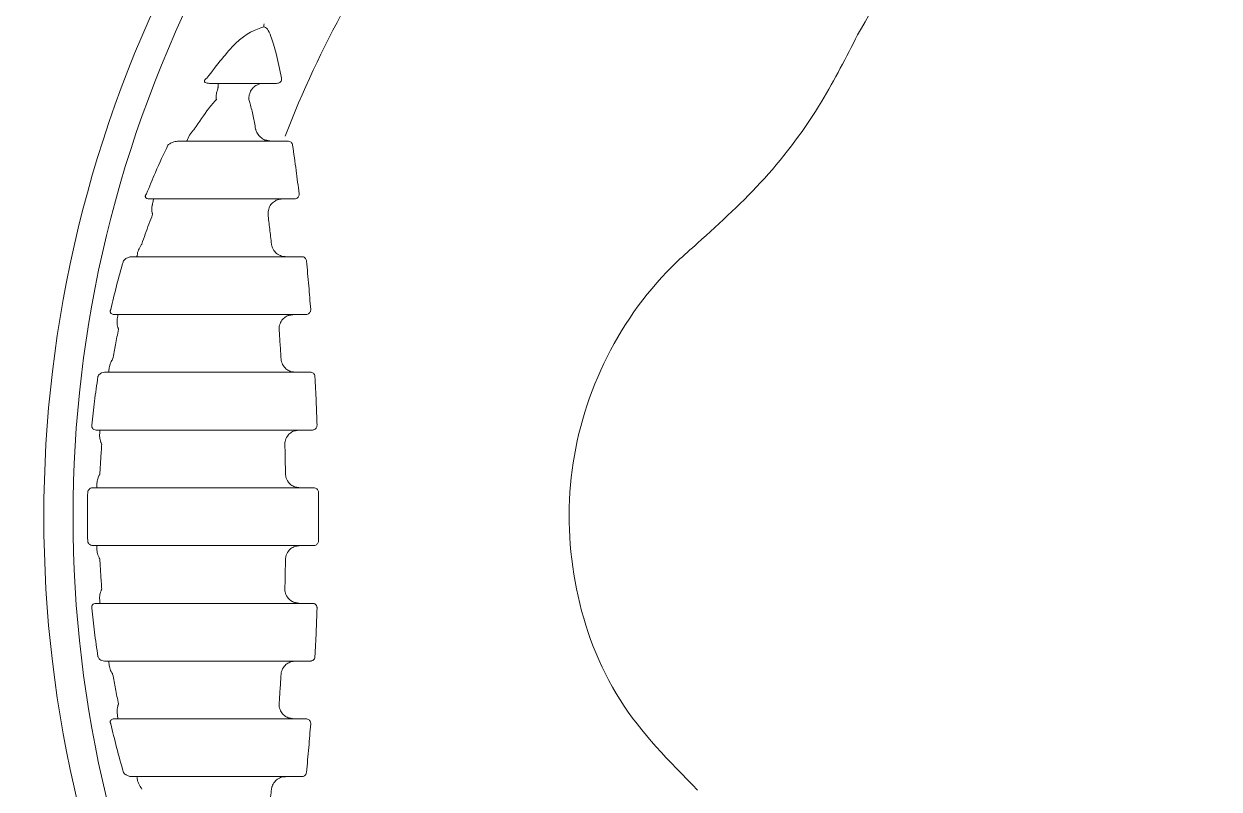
# Model space of a CAD drawing. Header units: inches. Extents: x 0 to 84, y -22 to 124.
# Drawn here: x 35.239 to 36.533, y 6.225 to 7.053 of the extents above; entities that cross this region are included whole.
import ezdxf

# ---------------------------------------------------------------- set-up
doc = ezdxf.new("R2010")
doc.units = ezdxf.units.IN
doc.header["$MEASUREMENT"] = 0
doc.layers.add('1', color=4, linetype='Continuous')

# ---------------------------------------------------------------- blocks, each defined once
blk = doc.blocks.new('FROG')
at = {"layer": '1', "color": 3, "lineweight": 5}
for p, q in [((-1.1387, 0.4687), (-1.088, 0.4687)), ((-1.081, 0.4062), (-1.1721, 0.4062)), ((-1.0683, 0.3437), (-1.0553, 0.3437)), ((-1.0646, 0.2812), (-1.2258, 0.2812)), ((-1.0565, 0.2187), (-1.0428, 0.2187))]:
    blk.add_line(p, q, dxfattribs=at)
at = {"layer": '1', "color": 3, "lineweight": 5, "flags": 128}
for points in [[(-1.0625, 0.4062), (-1.0627, 0.4062), (-1.0628, 0.4062), (-1.063, 0.4062), (-1.0632, 0.4062), (-1.0634, 0.4062), (-1.0636, 0.4062), (-1.0637, 0.4062), (-1.0639, 0.4062)], [(-1.2077, 0.3437), (-1.1785, 0.3437), (-1.1523, 0.3437), (-1.1293, 0.3437), (-1.1098, 0.3437), (-1.0938, 0.3437), (-1.0815, 0.3437), (-1.073, 0.3437), (-1.0683, 0.3437)], [(-1.0474, 0.2812), (-1.0495, 0.2812), (-1.0517, 0.2812), (-1.0538, 0.2812), (-1.056, 0.2812), (-1.0581, 0.2812), (-1.0603, 0.2812), (-1.0624, 0.2812), (-1.0646, 0.2812)], [(-1.2462, 0.2187), (-1.2056, 0.2187), (-1.1691, 0.2187), (-1.1372, 0.2187), (-1.1102, 0.2187), (-1.0884, 0.2187), (-1.0721, 0.2187), (-1.0614, 0.2187), (-1.0565, 0.2187)], [(-1.0543, 0.1562), (-1.0593, 0.1562), (-1.0704, 0.1562), (-1.0877, 0.1562), (-1.1109, 0.1562), (-1.1397, 0.1562), (-1.1738, 0.1562), (-1.2128, 0.1562), (-1.2562, 0.1562)], [(-1.0381, 0.1562), (-1.0401, 0.1562), (-1.0422, 0.1562), (-1.0442, 0.1562), (-1.0462, 0.1562), (-1.0483, 0.1562), (-1.0503, 0.1562), (-1.0523, 0.1562), (-1.0543, 0.1562)], [(-1.2658, 0.0937), (-1.2193, 0.0937), (-1.1775, 0.0937), (-1.1409, 0.0937), (-1.1101, 0.0937), (-1.0853, 0.0937), (-1.0669, 0.0937), (-1.0552, 0.0937), (-1.0504, 0.0937)], [(-1.0504, 0.0937), (-1.0485, 0.0937), (-1.0467, 0.0937), (-1.0449, 0.0937), (-1.0431, 0.0937), (-1.0413, 0.0937), (-1.0395, 0.0937), (-1.0377, 0.0937), (-1.0359, 0.0937)], [(-1.0496, 0.0312), (-1.0545, 0.0312), (-1.0664, 0.0312), (-1.085, 0.0312), (-1.1102, 0.0312), (-1.1417, 0.0312), (-1.179, 0.0312), (-1.2216, 0.0312), (-1.269, 0.0312)], [(-1.0343, 0.0312), (-1.0362, 0.0312), (-1.0382, 0.0312), (-1.0401, 0.0312), (-1.042, 0.0312), (-1.0439, 0.0312), (-1.0458, 0.0312), (-1.0477, 0.0312), (-1.0496, 0.0312)], [(-1.269, -0.0313), (-1.2216, -0.0313), (-1.179, -0.0313), (-1.1417, -0.0313), (-1.1102, -0.0313), (-1.085, -0.0313), (-1.0664, -0.0313), (-1.0545, -0.0313), (-1.0496, -0.0313)], [(-1.0496, -0.0313), (-1.0477, -0.0313), (-1.0458, -0.0313), (-1.0439, -0.0313), (-1.042, -0.0313), (-1.0401, -0.0313), (-1.0382, -0.0313), (-1.0362, -0.0313), (-1.0343, -0.0313)], [(-1.0504, -0.0938), (-1.0552, -0.0938), (-1.0669, -0.0938), (-1.0853, -0.0938), (-1.1101, -0.0938), (-1.1409, -0.0938), (-1.1775, -0.0938), (-1.2193, -0.0938), (-1.2658, -0.0938)], [(-1.0359, -0.0938), (-1.0377, -0.0938), (-1.0395, -0.0938), (-1.0413, -0.0938), (-1.0431, -0.0938), (-1.0449, -0.0938), (-1.0467, -0.0938), (-1.0485, -0.0938), (-1.0504, -0.0938)], [(-1.2562, -0.1563), (-1.2128, -0.1563), (-1.1738, -0.1563), (-1.1397, -0.1563), (-1.1109, -0.1563), (-1.0877, -0.1563), (-1.0704, -0.1563), (-1.0593, -0.1563), (-1.0543, -0.1563)], [(-1.0543, -0.1563), (-1.0523, -0.1563), (-1.0503, -0.1563), (-1.0483, -0.1563), (-1.0462, -0.1563), (-1.0442, -0.1563), (-1.0422, -0.1563), (-1.0401, -0.1563), (-1.0381, -0.1563)], [(-1.0565, -0.2188), (-1.0614, -0.2188), (-1.0721, -0.2188), (-1.0884, -0.2188), (-1.1102, -0.2188), (-1.1372, -0.2188), (-1.1691, -0.2188), (-1.2056, -0.2188), (-1.2462, -0.2188)], [(-1.0428, -0.2188), (-1.0445, -0.2188), (-1.0462, -0.2188), (-1.0479, -0.2188), (-1.0496, -0.2188), (-1.0513, -0.2188), (-1.0531, -0.2188), (-1.0548, -0.2188), (-1.0565, -0.2188)], [(-1.2258, -0.2813), (-1.1917, -0.2813), (-1.161, -0.2813), (-1.1342, -0.2813), (-1.1115, -0.2813), (-1.093, -0.2813), (-1.0789, -0.2813), (-1.0694, -0.2813), (-1.0646, -0.2813)], [(-1.0646, -0.2813), (-1.0624, -0.2813), (-1.0603, -0.2813), (-1.0581, -0.2813), (-1.056, -0.2813), (-1.0538, -0.2813), (-1.0517, -0.2813), (-1.0495, -0.2813), (-1.0474, -0.2813)]]:
    blk.add_lwpolyline(points, dxfattribs=at)
at = {"layer": '1', "linetype": 'Continuous', "lineweight": 15}
for radius in [1.995, 1.9325, 1.8575]:
    blk.add_circle((0, 0), radius, dxfattribs=at)
at = {"layer": '1', "color": 3, "lineweight": 5}
for centre, radius, start, end in [((0, 0), 1.3265, 152.5926, 207.4074), ((0, 0), 1.2949, 152.6358, 207.3642), ((0, 0), 1.1421, 151.1102, 158.8661), ((-1.0833, 0.531), 0.00511, 155.0351, 190.0131)]:
    blk.add_arc(centre, radius, start, end, dxfattribs=at)
for points, knots in [([(-0.4459, 0.5214), (-0.4241, 0.5588), (-0.3805, 0.6336), (-0.2726, 0.7105), (-0.1478, 0.7494), (-0.0171, 0.7442), (0.0819, 0.7065), (0.1307, 0.6703), (0.1451, 0.6596)], [0, 0, 0, 0, 0.184907, 0.369837, 0.55424, 0.738297, 0.922553, 1, 1, 1, 1]), ([(-1.0883, 0.5301), (-1.0977, 0.5268), (-1.1145, 0.5208), (-1.1392, 0.4887), (-1.15, 0.4745)], [0, 0, 0, 0, 0.560332, 1, 1, 1, 1]), ([(-1.0692, 0.4745), (-1.0712, 0.4837), (-1.0747, 0.5006), (-1.08, 0.5185), (-1.0846, 0.5285), (-1.0871, 0.5295), (-1.0883, 0.5301)], [0, 0, 0, 0, 0.34174, 0.631604, 0.815634, 1, 1, 1, 1]), ([(-0.619, 0.2958), (-0.5941, 0.3184), (-0.5437, 0.3644), (-0.4862, 0.4419), (-0.4582, 0.4971), (-0.4459, 0.5214)], [0, 0, 0, 0, 0.352133, 0.714485, 1, 1, 1, 1]), ([(-1.1471, 0.4687), (-1.148, 0.4688), (-1.1497, 0.4689), (-1.1516, 0.4694), (-1.1526, 0.4703), (-1.1528, 0.4708), (-1.1528, 0.4712), (-1.1528, 0.4715), (-1.1527, 0.4718), (-1.1525, 0.4721), (-1.1524, 0.4724), (-1.152, 0.4729), (-1.1512, 0.4737), (-1.1505, 0.4742), (-1.15, 0.4745)], [0, 0, 0, 0, 0.304694, 0.597553, 0.685254, 0.736132, 0.754751, 0.766196, 0.779358, 0.793045, 0.80569, 0.820187, 0.874933, 1, 1, 1, 1]), ([(-1.1387, 0.4687), (-1.1382, 0.4685), (-1.1376, 0.4681), (-1.1378, 0.4652), (-1.138, 0.4638), (-1.1384, 0.4624), (-1.1388, 0.4609), (-1.1391, 0.4602), (-1.1392, 0.4598)], [0, 0, 0, 0, 0.62644, 0.744307, 0.828141, 0.921804, 0.962288, 1, 1, 1, 1]), ([(-1.1021, 0.4615), (-1.1014, 0.4624), (-1.0996, 0.4647), (-1.0953, 0.4675), (-1.0912, 0.4687), (-1.0885, 0.4687), (-1.088, 0.4687)], [0, 0, 0, 0, 0.194273, 0.47568, 0.90861, 1, 1, 1, 1]), ([(-1.0746, 0.4687), (-1.0739, 0.4688), (-1.0728, 0.4689), (-1.0713, 0.4696), (-1.0704, 0.4703), (-1.0699, 0.4711), (-1.0695, 0.4716), (-1.0693, 0.4724), (-1.0691, 0.4734), (-1.0692, 0.4741), (-1.0692, 0.4745)], [0, 0, 0, 0, 0.295559, 0.468434, 0.606587, 0.632237, 0.730366, 0.771998, 0.859385, 1, 1, 1, 1]), ([(-1.1392, 0.4598), (-1.1396, 0.4581), (-1.1403, 0.4555), (-1.14, 0.4527), (-1.1398, 0.4516), (-1.1398, 0.4515)], [0, 0, 0, 0, 0.6010427, 0.9674392, 1, 1, 1, 1]), ([(-1.1045, 0.4515), (-1.1045, 0.4515), (-1.1045, 0.4517), (-1.1045, 0.4521), (-1.1046, 0.4528), (-1.1045, 0.4543), (-1.1041, 0.4574), (-1.1029, 0.4599), (-1.1021, 0.4615)], [0, 0, 0, 0, 0.015545, 0.055943, 0.114096, 0.233965, 0.489695, 1, 1, 1, 1]), ([(-1.1398, 0.4515), (-1.1426, 0.4483), (-1.1502, 0.4394), (-1.1584, 0.427), (-1.1637, 0.4191)], [0, 0, 0, 0, 0.3618605, 1, 1, 1, 1]), ([(-1.0973, 0.4191), (-1.0982, 0.4239), (-1.1, 0.4335), (-1.1025, 0.4443), (-1.104, 0.4499), (-1.1045, 0.4515)], [0, 0, 0, 0, 0.420021, 0.836554, 1, 1, 1, 1]), ([(-1.1637, 0.4191), (-1.1637, 0.4191), (-1.1638, 0.419), (-1.164, 0.4188), (-1.1642, 0.4186), (-1.1648, 0.4179), (-1.1671, 0.4154), (-1.1685, 0.4131), (-1.1696, 0.4112)], [0, 0, 0, 0, 0.009697, 0.029483, 0.083864, 0.092499, 0.26606, 1, 1, 1, 1]), ([(-1.0872, 0.4075), (-1.0889, 0.4084), (-1.0924, 0.4103), (-1.095, 0.4138), (-1.0964, 0.4164), (-1.0969, 0.4178), (-1.0971, 0.4186), (-1.0972, 0.419), (-1.0973, 0.4191), (-1.0973, 0.4191)], [0, 0, 0, 0, 0.332298, 0.671382, 0.812033, 0.930044, 0.973406, 0.991877, 1, 1, 1, 1]), ([(-1.1922, 0.4019), (-1.1968, 0.3923), (-1.2048, 0.3754), (-1.2122, 0.3571), (-1.2154, 0.3493)], [0, 0, 0, 0, 0.5726948, 1, 1, 1, 1]), ([(-1.1805, 0.4062), (-1.1822, 0.4061), (-1.185, 0.4058), (-1.189, 0.4043), (-1.1912, 0.4027), (-1.1922, 0.4019)], [0, 0, 0, 0, 0.47502, 0.772177, 1, 1, 1, 1]), ([(-1.1696, 0.4112), (-1.1705, 0.409), (-1.1717, 0.4065), (-1.172, 0.4063), (-1.1721, 0.4062)], [0, 0, 0, 0, 0.825034, 1, 1, 1, 1]), ([(-1.0625, 0.4062), (-1.0619, 0.4062), (-1.0606, 0.4061), (-1.059, 0.4051), (-1.0577, 0.4037), (-1.0574, 0.4025), (-1.0573, 0.4019)], [0, 0, 0, 0, 0.262971, 0.523837, 0.773366, 1, 1, 1, 1]), ([(-1.0502, 0.3493), (-1.0513, 0.3577), (-1.0535, 0.3753), (-1.056, 0.3928), (-1.0573, 0.4019)], [0, 0, 0, 0, 0.4787278, 1, 1, 1, 1]), ([(-1.2154, 0.3493), (-1.2155, 0.3491), (-1.2159, 0.3487), (-1.2163, 0.348), (-1.2166, 0.3473), (-1.2167, 0.3468), (-1.2167, 0.3464), (-1.2166, 0.3456), (-1.216, 0.3448), (-1.2146, 0.3439), (-1.2133, 0.3438), (-1.2124, 0.3437)], [0, 0, 0, 0, 0.067786, 0.136986, 0.166253, 0.202694, 0.230364, 0.273069, 0.419118, 0.58725, 1, 1, 1, 1]), ([(-1.0502, 0.3493), (-1.0502, 0.3488), (-1.0502, 0.3477), (-1.0508, 0.3462), (-1.0518, 0.3449), (-1.0533, 0.3441), (-1.0545, 0.3438), (-1.0551, 0.3438), (-1.0553, 0.3437)], [0, 0, 0, 0, 0.179454, 0.357644, 0.539441, 0.733845, 0.946289, 1, 1, 1, 1]), ([(-1.2093, 0.3364), (-1.2095, 0.3347), (-1.2098, 0.3323), (-1.2094, 0.3294), (-1.2091, 0.3282), (-1.2089, 0.3276), (-1.2089, 0.3273), (-1.2088, 0.3272), (-1.2088, 0.3271), (-1.2088, 0.3271)], [0, 0, 0, 0, 0.577471, 0.802521, 0.906331, 0.955427, 0.980575, 0.983706, 1, 1, 1, 1]), ([(-1.2077, 0.3437), (-1.2077, 0.3435), (-1.2078, 0.3431), (-1.2084, 0.3401), (-1.2089, 0.338), (-1.2092, 0.3367), (-1.2093, 0.3364)], [0, 0, 0, 0, 0.512369, 0.752148, 0.947489, 1, 1, 1, 1]), ([(-1.0839, 0.3271), (-1.0839, 0.3271), (-1.0839, 0.3273), (-1.0839, 0.3276), (-1.0839, 0.3283), (-1.0839, 0.3291), (-1.0836, 0.3316), (-1.0825, 0.3353), (-1.0793, 0.3397), (-1.0763, 0.3415), (-1.0749, 0.3423)], [0, 0, 0, 0, 0.007633, 0.021857, 0.052622, 0.12771, 0.169808, 0.477558, 0.757749, 1, 1, 1, 1]), ([(-1.0749, 0.3423), (-1.0732, 0.3429), (-1.0711, 0.3437), (-1.0688, 0.3437), (-1.0683, 0.3437)], [0, 0, 0, 0, 0.784639, 1, 1, 1, 1]), ([(-1.2088, 0.3271), (-1.2101, 0.3236), (-1.2142, 0.3131), (-1.218, 0.3021), (-1.2205, 0.2948)], [0, 0, 0, 0, 0.332589, 1, 1, 1, 1]), ([(-1.0802, 0.2948), (-1.0808, 0.3003), (-1.082, 0.3111), (-1.0833, 0.3218), (-1.0839, 0.3271)], [0, 0, 0, 0, 0.509951, 1, 1, 1, 1]), ([(-1.225, 0.2859), (-1.2252, 0.2847), (-1.2255, 0.2828), (-1.2258, 0.2815), (-1.2258, 0.2813), (-1.2258, 0.2812)], [0, 0, 0, 0, 0.45093, 0.68803, 1, 1, 1, 1]), ([(-1.2205, 0.2948), (-1.2205, 0.2947), (-1.2206, 0.2946), (-1.2207, 0.2944), (-1.2212, 0.2937), (-1.2219, 0.2927), (-1.2237, 0.2898), (-1.2244, 0.2876), (-1.225, 0.2859)], [0, 0, 0, 0, 0.011064, 0.029247, 0.078573, 0.213438, 0.372329, 1, 1, 1, 1]), ([(-1.068, 0.2816), (-1.0695, 0.2821), (-1.0729, 0.2832), (-1.077, 0.2869), (-1.079, 0.2905), (-1.0798, 0.293), (-1.08, 0.2938), (-1.0801, 0.2944), (-1.0802, 0.2946), (-1.0802, 0.2947), (-1.0802, 0.2948)], [0, 0, 0, 0, 0.2278908, 0.5081103, 0.839179, 0.8950917, 0.9585973, 0.9835495, 0.9927928, 1, 1, 1, 1]), ([(-0.619, -0.2958), (-0.6495, -0.265), (-0.7105, -0.2035), (-0.7569, -0.0794), (-0.7621, 0.0512), (-0.7233, 0.1761), (-0.666, 0.2549), (-0.6264, 0.2894), (-0.619, 0.2958)], [0, 0, 0, 0, 0.1916878, 0.3833997, 0.5745646, 0.7653715, 0.956385, 1, 1, 1, 1]), ([(-1.2403, 0.2767), (-1.2404, 0.2763), (-1.243, 0.2674), (-1.2479, 0.25), (-1.252, 0.2326), (-1.2541, 0.2241)], [0, 0, 0, 0, 0.023441, 0.520828, 1, 1, 1, 1]), ([(-1.2403, 0.2767), (-1.2399, 0.2772), (-1.2387, 0.2787), (-1.2364, 0.2801), (-1.2339, 0.2811), (-1.2321, 0.2812), (-1.2315, 0.2812)], [0, 0, 0, 0, 0.1447437, 0.3782428, 0.7616853, 1, 1, 1, 1]), ([(-1.0423, 0.2767), (-1.0423, 0.2768), (-1.0423, 0.2775), (-1.0428, 0.2788), (-1.044, 0.2801), (-1.0456, 0.2811), (-1.0468, 0.2812), (-1.0474, 0.2812)], [0, 0, 0, 0, 0.0400664, 0.2597841, 0.4984827, 0.7478881, 1, 1, 1, 1]), ([(-1.0377, 0.2241), (-1.0384, 0.2327), (-1.0398, 0.2502), (-1.0414, 0.2677), (-1.0423, 0.2767)], [0, 0, 0, 0, 0.485827, 1, 1, 1, 1]), ([(-1.2503, 0.2187), (-1.2512, 0.2188), (-1.2525, 0.2189), (-1.2539, 0.22), (-1.2544, 0.2209), (-1.2546, 0.2217), (-1.2546, 0.2223), (-1.2545, 0.2229), (-1.2543, 0.2235), (-1.2542, 0.2239), (-1.2541, 0.2241)], [0, 0, 0, 0, 0.4187617, 0.6152643, 0.7533616, 0.8189054, 0.8477045, 0.9059224, 0.9367842, 1, 1, 1, 1]), ([(-1.0428, 0.2187), (-1.0422, 0.2188), (-1.041, 0.2189), (-1.0396, 0.2198), (-1.0384, 0.221), (-1.0377, 0.2225), (-1.0377, 0.2236), (-1.0377, 0.2241)], [0, 0, 0, 0, 0.232134, 0.436961, 0.628874, 0.814865, 1, 1, 1, 1]), ([(-1.2471, 0.2126), (-1.2472, 0.2109), (-1.2473, 0.2084), (-1.2465, 0.2053), (-1.246, 0.2038), (-1.2458, 0.2032), (-1.2457, 0.2029), (-1.2457, 0.2028), (-1.2456, 0.2027)], [0, 0, 0, 0, 0.5304209, 0.8027698, 0.9144248, 0.9626555, 0.9861068, 1, 1, 1, 1]), ([(-1.2462, 0.2187), (-1.2462, 0.2185), (-1.2463, 0.2183), (-1.2466, 0.2164), (-1.2468, 0.2148), (-1.2471, 0.213), (-1.2471, 0.2126)], [0, 0, 0, 0, 0.451807, 0.56957, 0.892087, 1, 1, 1, 1]), ([(-1.0719, 0.2027), (-1.0719, 0.2028), (-1.0719, 0.2029), (-1.0719, 0.2033), (-1.0719, 0.2041), (-1.0718, 0.205), (-1.0714, 0.2075), (-1.0701, 0.2111), (-1.0666, 0.2154), (-1.0636, 0.2169), (-1.0621, 0.2177)], [0, 0, 0, 0, 0.007446, 0.024858, 0.06048, 0.148946, 0.169659, 0.495163, 0.766714, 1, 1, 1, 1]), ([(-1.2456, 0.2027), (-1.2468, 0.1972), (-1.249, 0.1865), (-1.251, 0.1756), (-1.252, 0.1704)], [0, 0, 0, 0, 0.5177675, 1, 1, 1, 1]), ([(-1.0697, 0.1704), (-1.0701, 0.1758), (-1.0708, 0.1866), (-1.0715, 0.1974), (-1.0719, 0.2027)], [0, 0, 0, 0, 0.506006, 1, 1, 1, 1]), ([(-1.252, 0.1704), (-1.252, 0.1703), (-1.2521, 0.1702), (-1.2524, 0.1697), (-1.2531, 0.1685), (-1.2548, 0.1653), (-1.2554, 0.1627), (-1.2558, 0.1609)], [0, 0, 0, 0, 0.011521, 0.052687, 0.136863, 0.36761, 1, 1, 1, 1]), ([(-1.0581, 0.1567), (-1.0596, 0.1573), (-1.0628, 0.1584), (-1.0669, 0.1622), (-1.0687, 0.1657), (-1.0694, 0.1683), (-1.0696, 0.1691), (-1.0697, 0.1699), (-1.0697, 0.1702), (-1.0697, 0.1703), (-1.0697, 0.1704)], [0, 0, 0, 0, 0.224645, 0.495094, 0.835876, 0.860745, 0.944888, 0.977938, 0.992808, 1, 1, 1, 1]), ([(-1.2679, 0.1515), (-1.2678, 0.1519), (-1.2676, 0.1524), (-1.2669, 0.1534), (-1.2658, 0.1546), (-1.2636, 0.1559), (-1.2619, 0.1561), (-1.2609, 0.1562)], [0, 0, 0, 0, 0.0895922, 0.1233174, 0.2998941, 0.5805984, 1, 1, 1, 1]), ([(-1.2558, 0.1609), (-1.256, 0.1594), (-1.2562, 0.1567), (-1.2562, 0.1564), (-1.2562, 0.1562)], [0, 0, 0, 0, 0.5683904, 1, 1, 1, 1]), ([(-1.0331, 0.1515), (-1.0331, 0.1517), (-1.0331, 0.1525), (-1.0337, 0.1538), (-1.0348, 0.1552), (-1.0364, 0.1561), (-1.0375, 0.1562), (-1.0381, 0.1562)], [0, 0, 0, 0, 0.073773, 0.28687, 0.516161, 0.756326, 1, 1, 1, 1]), ([(-1.2679, 0.1515), (-1.2692, 0.1426), (-1.2718, 0.1252), (-1.2736, 0.1075), (-1.2745, 0.0989)], [0, 0, 0, 0, 0.510622, 1, 1, 1, 1]), ([(-1.0308, 0.0989), (-1.0311, 0.1076), (-1.0318, 0.1251), (-1.0326, 0.1426), (-1.0331, 0.1515)], [0, 0, 0, 0, 0.492917, 1, 1, 1, 1]), ([(-1.2698, 0.0937), (-1.2707, 0.0938), (-1.272, 0.094), (-1.2735, 0.095), (-1.2742, 0.0961), (-1.2745, 0.097), (-1.2746, 0.0976), (-1.2746, 0.0982), (-1.2745, 0.0987), (-1.2745, 0.0989), (-1.2745, 0.0989)], [0, 0, 0, 0, 0.394975, 0.626742, 0.783149, 0.854406, 0.892434, 0.952556, 0.993547, 1, 1, 1, 1]), ([(-1.2658, 0.0937), (-1.2658, 0.0935), (-1.2658, 0.0933), (-1.266, 0.0914), (-1.2661, 0.0897), (-1.2662, 0.0884)], [0, 0, 0, 0, 0.493978, 0.577794, 1, 1, 1, 1]), ([(-1.0657, 0.0784), (-1.0657, 0.0784), (-1.0657, 0.0786), (-1.0657, 0.0789), (-1.0656, 0.0798), (-1.0655, 0.0807), (-1.065, 0.0833), (-1.0635, 0.0868), (-1.0598, 0.0909), (-1.0567, 0.0923), (-1.0552, 0.0929)], [0, 0, 0, 0, 0.007306, 0.02587, 0.063559, 0.1584, 0.168364, 0.505454, 0.772446, 1, 1, 1, 1]), ([(-1.0359, 0.0937), (-1.0354, 0.0938), (-1.0343, 0.0939), (-1.0329, 0.0946), (-1.0317, 0.0958), (-1.0309, 0.0973), (-1.0309, 0.0984), (-1.0308, 0.0989)], [0, 0, 0, 0, 0.200279, 0.4148, 0.61609, 0.809394, 1, 1, 1, 1]), ([(-1.2662, 0.0884), (-1.2661, 0.0867), (-1.266, 0.0842), (-1.2649, 0.081), (-1.2643, 0.0794), (-1.264, 0.0788), (-1.2639, 0.0785), (-1.2638, 0.0784), (-1.2638, 0.0784)], [0, 0, 0, 0, 0.525942, 0.813042, 0.922914, 0.967992, 0.987341, 1, 1, 1, 1]), ([(-1.2638, 0.0784), (-1.2642, 0.0729), (-1.265, 0.0621), (-1.2656, 0.0513), (-1.2658, 0.046)], [0, 0, 0, 0, 0.506821, 1, 1, 1, 1]), ([(-1.065, 0.046), (-1.0651, 0.0514), (-1.0653, 0.0622), (-1.0655, 0.073), (-1.0657, 0.0784)], [0, 0, 0, 0, 0.5020085, 1, 1, 1, 1]), ([(-1.2658, 0.046), (-1.2658, 0.046), (-1.2659, 0.0459), (-1.266, 0.0456), (-1.2664, 0.045), (-1.2672, 0.0434), (-1.2685, 0.0401), (-1.2688, 0.0377), (-1.269, 0.0361)], [0, 0, 0, 0, 0.0119508, 0.0292402, 0.0731251, 0.1843194, 0.4918602, 1, 1, 1, 1]), ([(-1.0539, 0.0319), (-1.0554, 0.0324), (-1.0586, 0.0337), (-1.0625, 0.0376), (-1.0641, 0.0411), (-1.0647, 0.0438), (-1.0649, 0.0446), (-1.0649, 0.0455), (-1.065, 0.0458), (-1.065, 0.046), (-1.065, 0.046)], [0, 0, 0, 0, 0.224674, 0.491133, 0.833514, 0.844232, 0.938018, 0.974988, 0.992769, 1, 1, 1, 1]), ([(-1.279, 0.0263), (-1.2792, 0.0175), (-1.2795, 0), (-1.2792, -0.0175), (-1.279, -0.0263)], [0, 0, 0, 0, 0.500627, 1, 1, 1, 1]), ([(-1.279, 0.0263), (-1.279, 0.0266), (-1.2789, 0.0271), (-1.2786, 0.0279), (-1.278, 0.0291), (-1.2767, 0.0303), (-1.275, 0.0311), (-1.2738, 0.0312), (-1.2732, 0.0312)], [0, 0, 0, 0, 0.065695, 0.107777, 0.230146, 0.43261, 0.742568, 1, 1, 1, 1]), ([(-1.269, 0.0361), (-1.269, 0.0348), (-1.269, 0.032), (-1.269, 0.0315), (-1.269, 0.0312)], [0, 0, 0, 0, 0.442973, 1, 1, 1, 1]), ([(-1.0293, 0.0263), (-1.0293, 0.0266), (-1.0294, 0.0274), (-1.0299, 0.0288), (-1.0311, 0.0302), (-1.0326, 0.0311), (-1.0337, 0.0312), (-1.0343, 0.0312)], [0, 0, 0, 0, 0.1035299, 0.3097443, 0.5306025, 0.7630784, 1, 1, 1, 1]), ([(-1.0293, -0.0263), (-1.0292, -0.0175), (-1.0291, 0), (-1.0292, 0.0175), (-1.0293, 0.0263)], [0, 0, 0, 0, 0.5, 1, 1, 1, 1]), ([(-1.2732, -0.0313), (-1.2741, -0.0312), (-1.2755, -0.031), (-1.2773, -0.0299), (-1.2783, -0.0287), (-1.2787, -0.0277), (-1.2789, -0.027), (-1.279, -0.0266), (-1.279, -0.0263)], [0, 0, 0, 0, 0.391571, 0.648181, 0.817621, 0.899957, 0.934165, 1, 1, 1, 1]), ([(-1.269, -0.0313), (-1.269, -0.0315), (-1.269, -0.0318), (-1.269, -0.0336), (-1.269, -0.035), (-1.269, -0.0361)], [0, 0, 0, 0, 0.512984, 0.610792, 1, 1, 1, 1]), ([(-1.269, -0.0361), (-1.2688, -0.0378), (-1.2685, -0.0403), (-1.2671, -0.0436), (-1.2663, -0.0451), (-1.266, -0.0456), (-1.2659, -0.0459), (-1.2658, -0.046), (-1.2658, -0.046)], [0, 0, 0, 0, 0.544951, 0.827779, 0.931592, 0.972639, 0.988044, 1, 1, 1, 1]), ([(-1.065, -0.046), (-1.065, -0.046), (-1.065, -0.0458), (-1.0649, -0.0455), (-1.0649, -0.0446), (-1.0647, -0.0438), (-1.0641, -0.0411), (-1.0625, -0.0376), (-1.0586, -0.0337), (-1.0554, -0.0324), (-1.0539, -0.0319)], [0, 0, 0, 0, 0.007232, 0.025014, 0.061981, 0.155769, 0.166488, 0.508868, 0.775327, 1, 1, 1, 1]), ([(-1.0343, -0.0313), (-1.0339, -0.0312), (-1.033, -0.0312), (-1.0315, -0.0305), (-1.0303, -0.0294), (-1.0295, -0.028), (-1.0294, -0.0268), (-1.0293, -0.0263)], [0, 0, 0, 0, 0.168533, 0.392708, 0.603301, 0.803874, 1, 1, 1, 1]), ([(-1.2658, -0.046), (-1.2656, -0.0514), (-1.265, -0.0622), (-1.2642, -0.0729), (-1.2638, -0.0784)], [0, 0, 0, 0, 0.4958076, 1, 1, 1, 1]), ([(-1.0657, -0.0784), (-1.0655, -0.073), (-1.0653, -0.0622), (-1.0651, -0.0514), (-1.065, -0.046)], [0, 0, 0, 0, 0.497992, 1, 1, 1, 1]), ([(-1.2638, -0.0784), (-1.2638, -0.0784), (-1.2639, -0.0785), (-1.264, -0.0788), (-1.2642, -0.0793), (-1.2648, -0.0808), (-1.266, -0.0841), (-1.2661, -0.0866), (-1.2662, -0.0884)], [0, 0, 0, 0, 0.012662, 0.030168, 0.072648, 0.176036, 0.443331, 1, 1, 1, 1]), ([(-1.2662, -0.0884), (-1.2661, -0.0898), (-1.2659, -0.0925), (-1.2658, -0.0936), (-1.2658, -0.0937), (-1.2658, -0.0938)], [0, 0, 0, 0, 0.436987, 0.872345, 1, 1, 1, 1]), ([(-1.0552, -0.0929), (-1.0567, -0.0923), (-1.0598, -0.0909), (-1.0635, -0.0868), (-1.065, -0.0833), (-1.0655, -0.0807), (-1.0656, -0.0798), (-1.0657, -0.0789), (-1.0657, -0.0786), (-1.0657, -0.0784), (-1.0657, -0.0784)], [0, 0, 0, 0, 0.227552, 0.494546, 0.831634, 0.841601, 0.936441, 0.97413, 0.992693, 1, 1, 1, 1]), ([(-1.2745, -0.0989), (-1.2745, -0.0987), (-1.2746, -0.0982), (-1.2746, -0.0975), (-1.2745, -0.097), (-1.2742, -0.0961), (-1.2736, -0.0951), (-1.2721, -0.0941), (-1.2708, -0.0938), (-1.2699, -0.0938), (-1.2698, -0.0938)], [0, 0, 0, 0, 0.059752, 0.097656, 0.174116, 0.201755, 0.35401, 0.593719, 0.95746, 1, 1, 1, 1]), ([(-1.2745, -0.0989), (-1.2736, -0.1076), (-1.2718, -0.1252), (-1.2692, -0.1426), (-1.2679, -0.1515)], [0, 0, 0, 0, 0.490869, 1, 1, 1, 1]), ([(-1.0308, -0.0989), (-1.0308, -0.0985), (-1.0309, -0.0976), (-1.0314, -0.0961), (-1.0326, -0.0948), (-1.0341, -0.0939), (-1.0353, -0.0938), (-1.0359, -0.0938)], [0, 0, 0, 0, 0.130358, 0.329387, 0.542405, 0.768395, 1, 1, 1, 1]), ([(-1.0331, -0.1515), (-1.0326, -0.1426), (-1.0318, -0.1251), (-1.0311, -0.1076), (-1.0308, -0.0989)], [0, 0, 0, 0, 0.507083, 1, 1, 1, 1]), ([(-1.2609, -0.1563), (-1.2619, -0.1561), (-1.2635, -0.156), (-1.2656, -0.1547), (-1.267, -0.1534), (-1.2677, -0.1522), (-1.2679, -0.1516), (-1.2679, -0.1515)], [0, 0, 0, 0, 0.404821, 0.682834, 0.858376, 0.974422, 1, 1, 1, 1]), ([(-1.0381, -0.1563), (-1.0378, -0.1562), (-1.0369, -0.1562), (-1.0355, -0.1557), (-1.0342, -0.1546), (-1.0333, -0.1532), (-1.0331, -0.1521), (-1.0331, -0.1515)], [0, 0, 0, 0, 0.135652, 0.369951, 0.590201, 0.798201, 1, 1, 1, 1]), ([(-1.2562, -0.1563), (-1.2562, -0.1565), (-1.2562, -0.1568), (-1.256, -0.1586), (-1.2559, -0.1599), (-1.2558, -0.1609)], [0, 0, 0, 0, 0.503202, 0.660926, 1, 1, 1, 1]), ([(-1.2558, -0.1609), (-1.2554, -0.1626), (-1.2549, -0.1652), (-1.2532, -0.1683), (-1.2524, -0.1697), (-1.2521, -0.1702), (-1.252, -0.1703), (-1.252, -0.1704)], [0, 0, 0, 0, 0.600722, 0.85241, 0.94324, 0.988484, 1, 1, 1, 1]), ([(-1.0697, -0.1704), (-1.0697, -0.1703), (-1.0697, -0.1702), (-1.0697, -0.1699), (-1.0696, -0.1691), (-1.0694, -0.1683), (-1.0687, -0.1657), (-1.0669, -0.1622), (-1.0628, -0.1584), (-1.0596, -0.1573), (-1.0581, -0.1567)], [0, 0, 0, 0, 0.007194, 0.022061, 0.055115, 0.139257, 0.164125, 0.504906, 0.775355, 1, 1, 1, 1]), ([(-1.252, -0.1704), (-1.251, -0.1757), (-1.249, -0.1865), (-1.2468, -0.1972), (-1.2456, -0.2027)], [0, 0, 0, 0, 0.486072, 1, 1, 1, 1]), ([(-1.0719, -0.2027), (-1.0715, -0.1974), (-1.0708, -0.1866), (-1.0701, -0.1758), (-1.0697, -0.1704)], [0, 0, 0, 0, 0.493995, 1, 1, 1, 1]), ([(-1.2456, -0.2027), (-1.2457, -0.2028), (-1.2457, -0.2029), (-1.2458, -0.2031), (-1.246, -0.2036), (-1.2464, -0.2048), (-1.2467, -0.206), (-1.2473, -0.2088), (-1.2472, -0.2108), (-1.2471, -0.2126)], [0, 0, 0, 0, 0.013902, 0.030509, 0.069887, 0.160693, 0.377211, 0.424671, 1, 1, 1, 1]), ([(-1.0621, -0.2177), (-1.0636, -0.2169), (-1.0666, -0.2154), (-1.0701, -0.2111), (-1.0714, -0.2075), (-1.0718, -0.205), (-1.0719, -0.2041), (-1.0719, -0.2033), (-1.0719, -0.2029), (-1.0719, -0.2028), (-1.0719, -0.2027)], [0, 0, 0, 0, 0.233284, 0.504838, 0.830341, 0.851053, 0.93952, 0.975141, 0.992554, 1, 1, 1, 1]), ([(-1.2541, -0.2241), (-1.2542, -0.2239), (-1.2543, -0.2235), (-1.2545, -0.2229), (-1.2546, -0.2224), (-1.2546, -0.2216), (-1.2544, -0.2207), (-1.2536, -0.2197), (-1.2522, -0.2189), (-1.251, -0.2188), (-1.2503, -0.2188)], [0, 0, 0, 0, 0.0653348, 0.0926033, 0.1507524, 0.1802076, 0.2725966, 0.4284906, 0.6905235, 1, 1, 1, 1]), ([(-1.2471, -0.2126), (-1.247, -0.2138), (-1.2465, -0.2167), (-1.2463, -0.2185), (-1.2462, -0.2187), (-1.2462, -0.2188)], [0, 0, 0, 0, 0.3256368, 0.7642472, 1, 1, 1, 1]), ([(-1.0377, -0.2241), (-1.0377, -0.2237), (-1.0377, -0.2227), (-1.0383, -0.2211), (-1.0395, -0.2198), (-1.041, -0.2189), (-1.0422, -0.2188), (-1.0428, -0.2188)], [0, 0, 0, 0, 0.154867, 0.346182, 0.551679, 0.772292, 1, 1, 1, 1]), ([(-1.2541, -0.2241), (-1.252, -0.2327), (-1.2478, -0.2505), (-1.2428, -0.2677), (-1.2403, -0.2767)], [0, 0, 0, 0, 0.48116, 1, 1, 1, 1]), ([(-1.0423, -0.2767), (-1.0414, -0.2677), (-1.0398, -0.2502), (-1.0384, -0.2327), (-1.0377, -0.2241)], [0, 0, 0, 0, 0.514173, 1, 1, 1, 1]), ([(-1.2315, -0.2813), (-1.2327, -0.2811), (-1.2348, -0.2809), (-1.2375, -0.2794), (-1.2392, -0.2781), (-1.24, -0.2771), (-1.2403, -0.2767)], [0, 0, 0, 0, 0.445011, 0.736713, 0.907241, 1, 1, 1, 1]), ([(-1.2258, -0.2813), (-1.2258, -0.2814), (-1.2257, -0.2817), (-1.2254, -0.2835), (-1.2251, -0.2851), (-1.225, -0.2859)], [0, 0, 0, 0, 0.450302, 0.712062, 1, 1, 1, 1]), ([(-1.0802, -0.2948), (-1.0802, -0.2947), (-1.0802, -0.2946), (-1.0801, -0.2944), (-1.08, -0.2938), (-1.0798, -0.293), (-1.079, -0.2905), (-1.077, -0.2869), (-1.0729, -0.2832), (-1.0695, -0.2821), (-1.068, -0.2816)], [0, 0, 0, 0, 0.007207, 0.016451, 0.041404, 0.10491, 0.160821, 0.491889, 0.772109, 1, 1, 1, 1]), ([(-1.0474, -0.2813), (-1.0471, -0.2812), (-1.0463, -0.2812), (-1.045, -0.2808), (-1.0436, -0.2798), (-1.0426, -0.2784), (-1.0424, -0.2773), (-1.0423, -0.2767)], [0, 0, 0, 0, 0.1003278, 0.3457949, 0.5765626, 0.7923398, 1, 1, 1, 1]), ([(-1.225, -0.2859), (-1.2244, -0.2876), (-1.2236, -0.2899), (-1.2218, -0.2928), (-1.2211, -0.2939), (-1.2207, -0.2944), (-1.2206, -0.2946), (-1.2205, -0.2947), (-1.2205, -0.2948)], [0, 0, 0, 0, 0.627683, 0.822887, 0.934548, 0.975623, 0.988935, 1, 1, 1, 1]), ([(-1.0839, -0.3271), (-1.0833, -0.3218), (-1.082, -0.3111), (-1.0808, -0.3003), (-1.0802, -0.2948)], [0, 0, 0, 0, 0.490054, 1, 1, 1, 1])]:
    blk.add_open_spline(points, degree=3, knots=knots, dxfattribs=at)
for points in [[(-1.1471, 0.4687), (-1.1387, 0.4687)], [(-1.088, 0.4687), (-1.0746, 0.4687)], [(-1.1721, 0.4062), (-1.1805, 0.4062)], [(-1.081, 0.4062), (-1.0872, 0.4075)], [(-1.0639, 0.4062), (-1.081, 0.4062)], [(-1.2124, 0.3437), (-1.2077, 0.3437)], [(-1.2258, 0.2812), (-1.2315, 0.2812)], [(-1.0646, 0.2812), (-1.068, 0.2816)], [(-1.2503, 0.2187), (-1.2462, 0.2187)], [(-1.0621, 0.2177), (-1.0565, 0.2187)], [(-1.2562, 0.1562), (-1.2609, 0.1562)], [(-1.0543, 0.1562), (-1.0581, 0.1567)], [(-1.2698, 0.0937), (-1.2658, 0.0937)], [(-1.0552, 0.0929), (-1.0504, 0.0937)], [(-1.269, 0.0312), (-1.2732, 0.0312)], [(-1.0496, 0.0312), (-1.0539, 0.0319)], [(-1.2732, -0.0313), (-1.269, -0.0313)], [(-1.0539, -0.0319), (-1.0496, -0.0313)], [(-1.2658, -0.0938), (-1.2698, -0.0938)], [(-1.0504, -0.0938), (-1.0552, -0.0929)], [(-1.2609, -0.1563), (-1.2562, -0.1563)], [(-1.0581, -0.1567), (-1.0543, -0.1563)], [(-1.2462, -0.2188), (-1.2503, -0.2188)], [(-1.0565, -0.2188), (-1.0621, -0.2177)], [(-1.2315, -0.2813), (-1.2258, -0.2813)], [(-1.068, -0.2816), (-1.0646, -0.2813)]]:
    blk.add_open_spline(points, degree=1, dxfattribs=at)
blk = doc.blocks.new('spa frog')
at = {"layer": '1'}
blk.add_blockref('FROG', (0, 0), dxfattribs=at)
blk = doc.blocks.new('2020 RELAY')
at = {"layer": '1', "color": 3, "linetype": 'Continuous', "lineweight": 25}
blk.add_open_spline([(36.4802, 8.552), (36.3249, 8.552), (36.0144, 8.5287), (35.5595, 8.4247), (35.1986, 8.2825), (34.9258, 8.1375), (34.7304, 8.0139), (34.5761, 7.8992), (34.4732, 7.8131), (34.4229, 7.7686), (34.3947, 7.7428), (34.3771, 7.7265), (34.3141, 7.6678), (34.2021, 7.5635), (33.8695, 7.2536), (33.3653, 6.7839), (32.8611, 6.3142), (32.5285, 6.0043), (32.4165, 5.8999), (32.3534, 5.8412), (32.3359, 5.8249), (32.3076, 5.7992), (32.2573, 5.7548), (32.1542, 5.6688), (31.9998, 5.5542), (31.8043, 5.4308), (31.5313, 5.2862), (31.1702, 5.1444), (30.7153, 5.0406), (30.4048, 5.0174), (30.2495, 5.0174)], degree=3, knots=[0, 0, 0, 0, 0.0625, 0.125, 0.1875, 0.21875, 0.25, 0.28125, 0.296875, 0.304688, 0.308594, 0.3125, 0.314453, 0.34375, 0.375, 0.5, 0.625, 0.65625, 0.685547, 0.6875, 0.691406, 0.695312, 0.703125, 0.71875, 0.75, 0.78125, 0.8125, 0.875, 0.9375, 1, 1, 1, 1], dxfattribs=at)
at = {"layer": '1'}
blk.add_blockref('spa frog', (36.5874, 6.0202), dxfattribs=at)

msp = doc.modelspace()

# ---------------------------------------------------------------- block references
msp.add_blockref('2020 RELAY', (0, 0.5))

doc.saveas('drawing.dxf')
